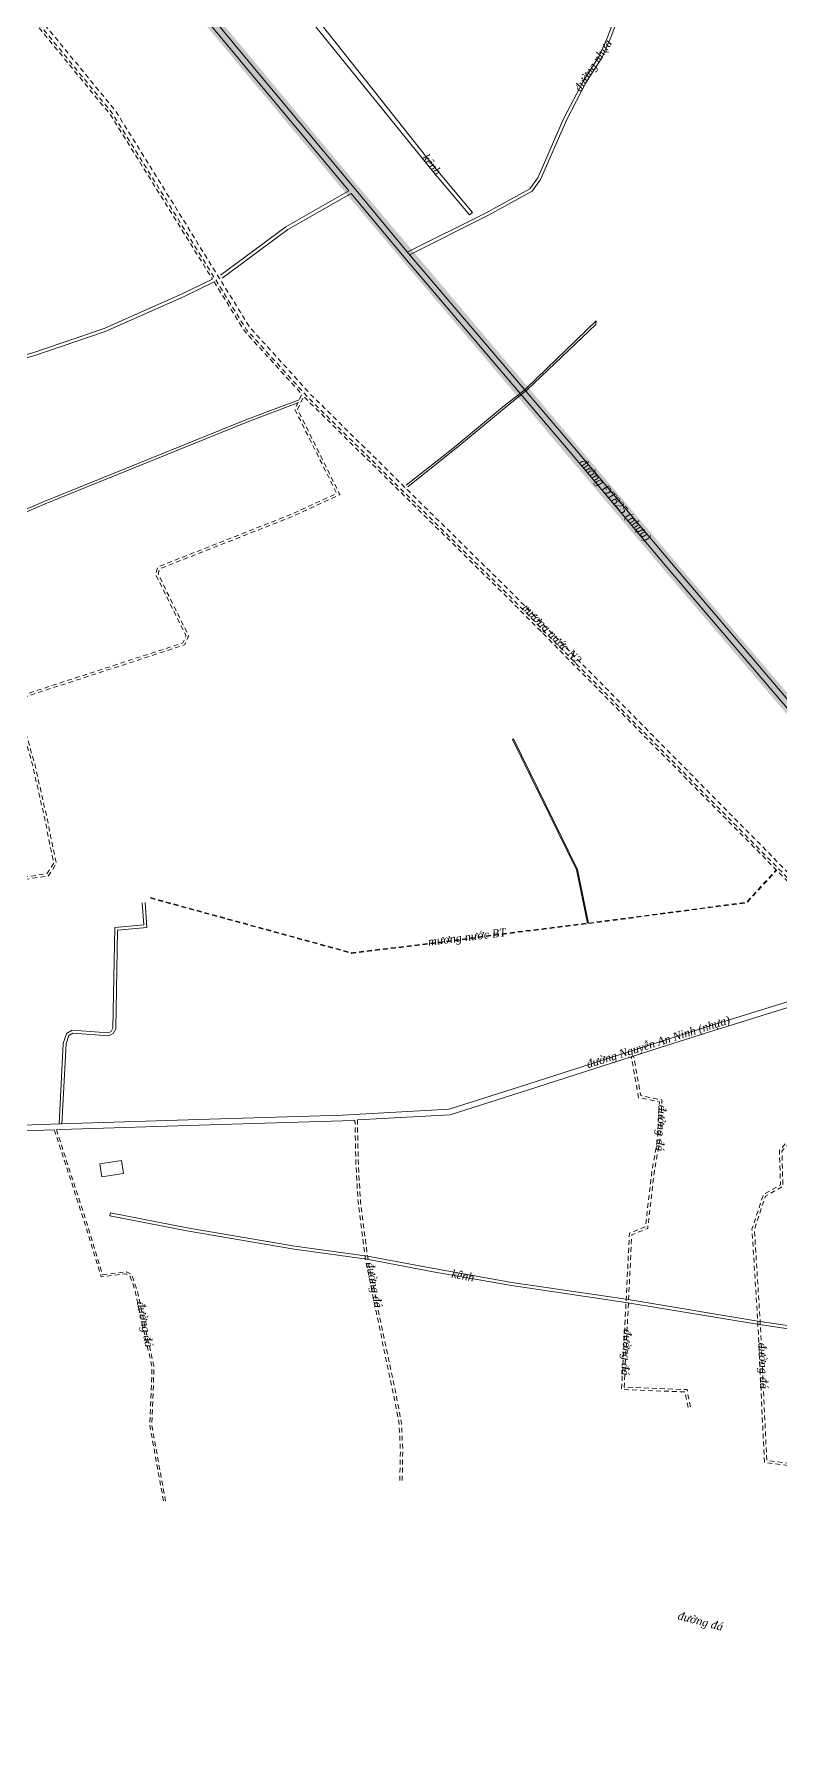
# Model space of a CAD drawing. Header units: metres. Extents: x 556238 to 587446, y 1177111 to 1219372.
# Drawn here: x 563236 to 564169, y 1212674 to 1214796 of the extents above; entities that cross this region are included whole.
import ezdxf

# ---------------------------------------------------------------- set-up
doc = ezdxf.new("R2010")
doc.units = ezdxf.units.M
doc.header["$MEASUREMENT"] = 0
doc.linetypes.add('Xr_Nen GT$0$MON', pattern=[10, 6, -4])
doc.layers.add('DUONG GIAO THONG', color=7, linetype='Continuous')
for name, color, linetype, lineweight in [('Xr_Nen GT$0$DUONG BT-NEN BT', 38, 'Continuous', 0), ('Xr_Nen GT$0$DUONG NHUA', 38, 'Continuous', 0), ('Xr_Nen GT$0$DUONG_DA', 38, 'Xr_Nen GT$0$MON', 0), ('Xr_Nen GT$1$SONG_HO', 250, 'Continuous', 0)]:
    doc.layers.add(name, color=color, linetype=linetype, lineweight=lineweight)
doc.styles.add('Xr_Nen GT$0$ROMANS', font='romans.shx')
doc.linetypes.add('Xr_Nen GT$0$TL_P', pattern='A,2,[130,ltypeshp.shx,S=1,R=0,X=0,Y=-1],2', length=4)
doc.linetypes.add('Xr_Nen GT$1$TL_T', pattern='A,2,[130,ltypeshp.shx,S=1,R=0,X=0,Y=1],2', length=4)

# ---------------------------------------------------------------- blocks, each defined once
blk = doc.blocks.new('GT CHINH')
at = {"layer": 'DUONG GIAO THONG', "color": 9, "ltscale": 5, "const_width": 17.5}
blk.add_lwpolyline([(1523.3, 11113.1), (1207.3, 11511.5), (877.8, 11924.4), (727.6, 12112.7), (485.7, 12415), (357.8, 12576.9), (227.8, 12756.2), (97.8, 12940), (-90.2, 13206.6), (-204.7, 13370.6), (-447.3, 13714.1), (-602.7, 13936.2), (-753.3, 14149.6), (-955.9, 14437.7), (-1015, 14522.6), (-1201.5, 14745.7), (-1361.6, 14933.4), (-1543.7, 15149), (-1758.3, 15402.8), (-2015.8, 15712)], dxfattribs=at)

msp = doc.modelspace()

# ---------------------------------------------------------------- linework, layer by layer
at = {"layer": 'Xr_Nen GT$0$DUONG BT-NEN BT', "flags": 128}
for points in [[(563468.97439, 1214494.23566), (563550.94042, 1214554.81443), (563629.73522, 1214599.63786)], [(563471.08052, 1214490.83502), (563553.12558, 1214551.45557), (563632.33166, 1214596.51296)], [(562115.71806, 1214226.01967), (562199.02313, 1214237.10606), (562248.21003, 1214230.80132), (562294.13149, 1214218.59408), (562315.15385, 1214245.00965), (562322.33031, 1214247.34457), (562344.16299, 1214246.34966), (562365.81597, 1214292.33087), (562377.99554, 1214298.67467), (562407.52554, 1214349.44612), (562442.43248, 1214340.02447), (562461.41022, 1214339.59729), (562600.73455, 1214322.72194), (562734.563, 1214331.57709), (562834.27846, 1214344.0567), (562879.47876, 1214360.107), (562886.85869, 1214342.67528), (562888.59171, 1214327.73854), (562991.96317, 1214325.41193), (563078.82804, 1214356.55623), (563234.4674, 1214397.32499), (563323.62117, 1214427.7323), (563421.87708, 1214471.56642), (563458.94055, 1214489.5452)], [(562115.95496, 1214222.01593), (562199.03285, 1214233.07208), (562247.43857, 1214226.86748), (562295.63222, 1214214.05623), (562317.5349, 1214241.57795), (562322.87554, 1214243.31558), (562346.64545, 1214242.23238), (562368.86012, 1214289.40637), (562380.87078, 1214295.6622), (562409.44227, 1214344.78564), (562441.858, 1214336.03639), (562461.12403, 1214335.60272), (562600.62516, 1214318.70595), (562734.94373, 1214327.59354), (562835.20693, 1214340.1417), (562877.26491, 1214355.07618), (562882.95148, 1214341.64426), (562885.01977, 1214323.81792), (562992.61484, 1214321.39625), (563080.01213, 1214352.73144), (563235.62132, 1214393.4923), (563325.08465, 1214424.00519), (563423.56523, 1214467.93954), (563461.05786, 1214486.1265)], [(563267.43633, 1213433.89825), (563272.62874, 1213534.44352), (563276.76118, 1213546.71433), (563283.60486, 1213550.95997), (563328.60438, 1213547.65454), (563332.50368, 1213549.47639), (563334.69251, 1213553.70449), (563337.10141, 1213679.18912), (563373.19651, 1213682.46524), (563371.31126, 1213710.32248)], [(563270.93167, 1213433.71775), (563276.09926, 1213533.78248), (563279.67626, 1213544.40396), (563284.48314, 1213547.38603), (563329.25865, 1213544.09705), (563335.06432, 1213546.80961), (563338.17618, 1213552.82073), (563340.54059, 1213675.98688), (563376.91949, 1213679.28876), (563374.80327, 1213710.55881)]]:
    msp.add_lwpolyline(points, dxfattribs=at)
at = {"layer": 'Xr_Nen GT$0$DUONG NHUA', "flags": 128}
for points in [[(563295.49908, 1215007.40599), (563381.85221, 1214909.21273), (563499.12804, 1214767.74174), (563634.1662, 1214606.04078), (563704.30289, 1214521.62876), (563911.7957, 1214278.27691), (564032.84239, 1214134.34548), (564192.94537, 1213946.56807), (564337.83887, 1213775.17735), (564378.61935, 1213724.52931)], [(563703.40637, 1214523.41656), (563801.27008, 1214572.49156), (563855.9137, 1214602.4191), (563865.82306, 1214615.90354), (563898.2835, 1214690.56719), (563922.67594, 1214737.39647), (563942.35312, 1214767.89045), (563953.12674, 1214792.82361), (563972.60497, 1214844.69282), (563998.90004, 1214896.39181), (564003.74205, 1214908.76224), (564006.70934, 1214932.35967), (564018.58502, 1214948.83576), (564073.92444, 1215008.12559)], [(563705.19941, 1214519.84095), (563803.12792, 1214568.94844), (563858.61226, 1214599.33643), (563869.3123, 1214613.8968), (563901.89589, 1214688.84373), (563926.13768, 1214735.3838), (563945.89365, 1214765.99988), (563956.8372, 1214791.32631), (563976.27131, 1214843.07801), (564002.55378, 1214894.75224), (564007.64859, 1214907.76853), (564010.5508, 1214930.84839), (564021.68193, 1214946.29149), (564076.86907, 1215005.41818)], [(563383.33966, 1214895.66663), (563493.3627, 1214762.94476), (563628.40358, 1214601.24054), (563629.73522, 1214599.63786)], [(562770.62431, 1213424.53977), (562768.51122, 1213452.33444), (562799.03498, 1213449.77449), (562852.19715, 1213445.29723), (562969.44291, 1213435.20617), (563031.62461, 1213429.9831), (563107.31007, 1213423.7464), (563133.1125, 1213423.62077), (563197.45809, 1213424.47651), (563261.35492, 1213426.55023)], [(563263.95916, 1213426.63475), (563269.41106, 1213426.81168), (563455.66428, 1213432.81837), (563621.78348, 1213437.77879), (563637.17524, 1213438.63311)]]:
    msp.add_lwpolyline(points, dxfattribs=at)
for points in [[(563632.33166, 1214596.51296), (563698.56481, 1214516.79898), (563906.07212, 1214273.43013), (564027.11877, 1214129.49875), (564187.228, 1213941.714), (564332.0534, 1213770.40383), (564374.527, 1213717.653), (564408.5, 1213668.662, -0.2110368189), (564404.236, 1213657.187), (564404.236, 1213657.187), (564388.713, 1213650.749), (564336.519, 1213635.078), (564297.98466, 1213623.73883), (564192.59, 1213591.061), (564082.467, 1213557.009), (564015.171, 1213535.55), (563851.992, 1213482.946), (563754.969, 1213452.182), (563621.485, 1213444.773), (563455.447, 1213439.815), (563269.184, 1213433.808), (563198.79723, 1213431.52366)], [(563640.17227, 1213438.79946), (563756.24086, 1213445.24182), (563854.12376, 1213476.27848), (564017.30819, 1213528.88423), (564084.56431, 1213550.33051), (564194.60618, 1213584.35742), (564301.35227, 1213617.60212), (564338.63261, 1213628.40389), (564387.748, 1213642.529), (564401.873, 1213646.034, -0.2605239335), (564427.339, 1213641.73), (564467.359, 1213584.093), (564556.889, 1213457.23), (564628.965, 1213354.79), (564698.75677, 1213254.51975)]]:
    msp.add_lwpolyline(points, format="xyb", dxfattribs=at)
at = {"layer": 'Xr_Nen GT$0$DUONG_DA', "flags": 128}
for points in [[(562164.01392, 1215951.30129), (562241.34692, 1215876.34572), (562303.19324, 1215816.31471), (562344.03143, 1215775.65654), (562411.1417, 1215710.20696), (562453.73841, 1215668.39743), (562497.89493, 1215627.42199), (562618.86675, 1215513.82083), (562688.94277, 1215448.14081), (562749.88424, 1215391.80098), (562830.308, 1215315.72228), (562926.85359, 1215199.13685), (563008.54702, 1215099.52269), (563137.49214, 1214941.30308), (563169.46601, 1214904.35793), (563237.03708, 1214822.58802), (563337.95971, 1214699.55081), (563405.67792, 1214590.73927), (563505.74919, 1214429.15974), (563582.20416, 1214345.01311), (563833.69361, 1214097.08261), (563994.65466, 1213934.18028), (564109.87684, 1213817.42408), (564202.55823, 1213723.59471), (564274.54448, 1213650.61512), (564290.20827, 1213635.61797), (564297.93244, 1213630.71592), (564299.701, 1213627.152), (564292.90741, 1213622.7952), (564289.85228, 1213626.04537), (564286.50455, 1213632.24183), (564271.035, 1213647.053), (564199.001, 1213720.081), (564106.318, 1213813.912), (563991.098, 1213930.666), (563830.16, 1214093.545), (563578.596, 1214341.549), (563501.74, 1214426.137), (563401.43, 1214588.102), (563333.887, 1214696.632), (563233.177, 1214819.41), (563165.648, 1214901.129), (563133.663, 1214938.087), (563004.676, 1215096.358), (562922.995, 1215195.957), (562826.651, 1215312.299), (562746.469, 1215388.149), (562685.536, 1215444.481), (562615.444, 1215510.176), (562494.483, 1215623.767), (562450.286, 1215664.78), (562407.645, 1215706.633), (562340.522, 1215772.095), (562299.688, 1215812.749), (562237.867, 1215872.75543), (562160.534, 1215947.711)], [(562698.68194, 1215125.89755), (562609.54151, 1215134.19017), (562558.07617, 1215131.84554), (562533.20501, 1215140.78833), (562444.33888, 1215178.47392), (562351.32732, 1215225.66185), (562290.49988, 1215256.71207), (562312.35935, 1215294.11566), (562350.81959, 1215347.09737), (562379.17313, 1215416.24419), (562425.42068, 1215518.69032), (562436.89779, 1215536.61099), (562464.64438, 1215582.08449), (562434.4174, 1215625.55604), (562432.61099, 1215639.99654), (562451.22916, 1215659.81212), (562492.43584, 1215621.57401), (562613.39035, 1215507.9891), (562683.49194, 1215442.28511), (562744.41986, 1215385.95781), (562824.4568, 1215310.24503), (562920.67985, 1215194.04909), (563002.35339, 1215094.45919), (563131.36552, 1214936.15735), (563163.35719, 1214899.19164), (563230.86095, 1214817.50319), (563331.44338, 1214694.88071), (563398.88125, 1214586.51964), (563458.94055, 1214489.5452)], [(563461.05786, 1214486.1265), (563499.33449, 1214424.32335), (563570.81914, 1214345.64708), (563562.17343, 1214326.61217), (563614.27741, 1214221.72607), (563553.71865, 1214194.0398), (563445.62181, 1214151.42046), (563390.7185, 1214129.77372), (563387.84918, 1214120.89183), (563425.99917, 1214043.54564), (563422.07973, 1214034.87269), (563225.3603, 1213970.81942), (563214.79124, 1213950.13706), (563233.69567, 1213884.02954), (563248.54884, 1213818.98808), (563260.71714, 1213759.53072), (563252.02651, 1213746.32663), (563187.90272, 1213737.53877), (563185.45952, 1213734.63935), (563151.56967, 1213733.9274), (563125.42244, 1213730.82013), (563121.10861, 1213724.5723), (563123.69105, 1213711.66727), (563120.54339, 1213707.24682), (563078.74453, 1213698.74627), (563093.51433, 1213624.03506), (563098.61044, 1213588.24726), (563148.74876, 1213587.69547), (563181.93677, 1213597.15377), (563184.71399, 1213587.60376), (563182.69576, 1213575.22105), (563180.56321, 1213541.97075), (563194.6811, 1213479.68702), (563194.77017, 1213468.46122), (563195.79798, 1213431.45505)], [(564290.68975, 1213622.14825), (564284.28232, 1213630.21614), (564268.92931, 1213644.91573), (564196.86666, 1213717.97278), (564104.1827, 1213811.80475), (563988.964, 1213928.55743), (563828.03984, 1214091.42243), (563576.4311, 1214339.47053), (563573.01592, 1214343.22929), (563565.49457, 1214326.66983), (563618.34259, 1214220.28593), (563554.89335, 1214191.2782), (563446.72219, 1214148.62954), (563393.1375, 1214127.50271), (563391.07799, 1214121.12755), (563429.31661, 1214043.60167), (563424.26805, 1214032.4302), (563227.4677, 1213968.35058), (563218.00076, 1213949.82494), (563236.60233, 1213884.77646), (563251.48111, 1213819.62286), (563263.90486, 1213758.91728), (563253.78349, 1213743.53937), (563189.45328, 1213734.72323), (563174.44024, 1213716.90674), (563166.41888, 1213659.08603), (563183.86923, 1213601.25209), (563187.784, 1213587.79039), (563185.68024, 1213574.88295), (563183.58479, 1213542.21125), (563197.67844, 1213480.03451), (563197.76983, 1213468.51478), (563198.79723, 1213431.52366)], [(563381.60933, 1213715.88903), (563632.94907, 1213647.03202), (563735.46377, 1213659.27453), (563838.70278, 1213673.08596), (563928.39778, 1213684.01001), (564127.00427, 1213710.20115), (564164.37577, 1213750.89381)], [(563929.28833, 1213684.93438), (564126.6116, 1213710.9563), (564163.78655, 1213751.43494)], [(563381.82071, 1213716.6606), (563633.00955, 1213647.84493), (563735.3633, 1213660.06822), (563838.60137, 1213673.87952), (563927.80552, 1213684.74379)], [(564217.85567, 1212988.04168), (564212.55599, 1213002.90493), (564149.05372, 1213010.79415), (564140.78522, 1213184.57966), (564133.44796, 1213302.21538), (564147.67979, 1213345.52455), (564169.13995, 1213357.70643), (564167.7657, 1213400.88814), (564175.04162, 1213409.04739), (564221.48395, 1213409.29692), (564221.43396, 1213448.45501), (564222.97409, 1213489.74978), (564219.29851, 1213543.56007), (564219.7422, 1213589.50149)], [(564053.58186, 1213079.65246), (564049.79899, 1213098.94492), (563970.48146, 1213102.11579), (563976.09486, 1213211.83779), (563980.26706, 1213297.53819), (564000.31512, 1213305.35656), (564008.46532, 1213375.54075), (564015.7121, 1213416.06315), (564017.79935, 1213461.51306), (563991.77352, 1213466.6614), (563982.65734, 1213517.71383)], [(564056.52581, 1213080.2297), (564052.28691, 1213101.84786), (563973.63254, 1213104.99221), (563979.09114, 1213211.68821), (563983.16894, 1213295.44981), (564003.08688, 1213303.21744), (564011.43468, 1213375.10325), (564018.6999, 1213415.72885), (564020.91465, 1213463.95494), (563994.36648, 1213469.2066), (563985.53891, 1213518.64277)], [(563261.35492, 1213426.55023), (563266.15619, 1213411.9709), (563300.39379, 1213307.04711), (563319.96855, 1213242.72628), (563351.06828, 1213246.60815), (563355.85035, 1213244.27029), (563362.14168, 1213226.81187), (563372.20798, 1213179.79288), (563383.57532, 1213130.30518), (563380.81873, 1213056.8956), (563398.20606, 1212960.50341)], [(563263.95916, 1213426.63475), (563268.53181, 1213412.74966), (563302.77821, 1213307.79889), (563321.74745, 1213245.46772), (563351.49742, 1213249.18111), (563357.85875, 1213246.07119), (563364.55091, 1213227.50046), (563374.64869, 1213180.33443), (563386.08598, 1213130.54219), (563383.32714, 1213057.07265), (563400.66635, 1212960.9472)], [(563693.26724, 1212988.26555), (563693.93239, 1213025.83408), (563692.42529, 1213058.87285), (563686.73566, 1213089.46044), (563675.02684, 1213144.40154), (563650.52702, 1213263.4905), (563641.07267, 1213336.83647), (563638.476, 1213380.57974), (563637.17524, 1213438.63311)], [(563696.26676, 1212988.21245), (563696.93361, 1213025.87592), (563695.41271, 1213059.21715), (563689.67792, 1213090.0475), (563677.96316, 1213145.01646), (563653.48807, 1213263.98522), (563644.06127, 1213337.11745), (563641.474, 1213380.70226), (563640.17227, 1213438.79946)], [(564309.66944, 1212999.61128), (564315.90475, 1212977.51046), (564327.48649, 1212976.11841), (564348.53247, 1212978.89861), (564420.98356, 1213001.9547), (564399.82962, 1213094.29705), (564336.56003, 1213086.9896), (564291.98457, 1213082.48393), (564286.46527, 1213108.82382), (564272.18774, 1213177.39921), (564260.30812, 1213217.15343), (564253.80055, 1213251.95578), (564248.34525, 1213300.31153), (564238.24619, 1213335.95659), (564233.25065, 1213371.09954), (564234.19194, 1213394.06431), (564222.35917, 1213406.30158), (564176.39238, 1213406.05461), (564170.8023, 1213399.78586), (564172.19605, 1213355.99157), (564150.16821, 1213343.48745), (564136.47804, 1213301.82662), (564143.78078, 1213184.74434), (564151.93028, 1213013.45985), (564214.76075, 1213005.65408), (564220.68141, 1212989.04924)]]:
    msp.add_lwpolyline(points, dxfattribs=at)
at = {"layer": 'Xr_Nen GT$1$SONG_HO', "linetype": 'Xr_Nen GT$1$TL_T', "ltscale": 0.6, "flags": 128}
msp.add_lwpolyline([(562711.17995, 1215885.97913), (562867.13647, 1215693.13968), (562937.98043, 1215604.97384), (563012.39103, 1215512.92651), (563143.57153, 1215351.77182), (563187.46585, 1215297.83974), (563415.22366, 1215019.99246), (563570.34983, 1214826.61619), (563735.36103, 1214623.15206), (563780.37475, 1214569.69062), (563784.29448, 1214572.79738), (563736.58326, 1214629.14333), (563575.53215, 1214832.43963), (563419.5789, 1215024.54391), (563191.68142, 1215300.41881), (563147.11559, 1215358.18115), (563017.73208, 1215516.85256), (562942.57434, 1215607.81681), (562870.28428, 1215695.38653), (562713.5102, 1215887.86856)], dxfattribs=at)
at = {"layer": 'Xr_Nen GT$1$SONG_HO', "linetype": 'Xr_Nen GT$0$TL_P', "flags": 128}
for points in [[(563701.24689, 1214231.86774), (563759.72815, 1214277.80488), (563823.80243, 1214331.26658), (563843.82789, 1214346.43144), (563851.62529, 1214353.19166), (563938.802, 1214437.54305), (563938.39301, 1214432.71176), (563887.48005, 1214384.35756), (563852.3479, 1214350.98318), (563830.87458, 1214333.81612), (563768.1498, 1214281.97474), (563703.1869, 1214229.95519)], [(563565.89154, 1214334.79819), (563501.86637, 1214310.70431), (563250.00168, 1214208.6222), (562999.87643, 1214102.17607), (562789.61669, 1214007.05317), (562667.2217, 1213951.26841), (562581.99218, 1213912.8559), (562562.29919, 1213905.1456), (562554.31572, 1213897.4353), (562555.63735, 1213852.37126), (562557.16511, 1213842.66944), (562560.8532, 1213834.46874), (562605.5075, 1213769.91396), (562602.14464, 1213767.43684), (562558.23768, 1213832.97027), (562554.26417, 1213841.80563), (562552.64423, 1213852.09283), (562551.27815, 1213898.67235), (562560.64672, 1213907.72036), (562580.82824, 1213915.62193), (562665.98326, 1213954.00086), (562788.37631, 1214009.78474), (562998.67062, 1214104.92328), (563248.85078, 1214211.39278), (563500.77445, 1214313.49879), (563567.6476, 1214338.66442)]]:
    msp.add_lwpolyline(points, dxfattribs=at)
at = {"layer": 'Xr_Nen GT$1$SONG_HO', "linetype": 'Xr_Nen GT$0$TL_P', "ltscale": 0.3, "flags": 128}
msp.add_lwpolyline([(563927.80552, 1213684.74379), (563914.05826, 1213751.46444), (563834.12731, 1213914.35618), (563835.47393, 1213915.01696), (563915.48895, 1213751.95388), (563929.28833, 1213684.93438)], dxfattribs=at)
at = {"layer": 'Xr_Nen GT$1$SONG_HO', "linetype": 'Xr_Nen GT$0$TL_P', "flags": 128}
msp.add_lwpolyline([(563318.33604, 1213384.105), (563345.36987, 1213388.31056), (563347.93479, 1213371.82292), (563320.90097, 1213367.61736)], close=True, dxfattribs=at)
at = {"layer": 'Xr_Nen GT$1$SONG_HO', "linetype": 'Xr_Nen GT$1$TL_T', "ltscale": 0.7, "flags": 128}
msp.add_lwpolyline([(564473.45087, 1213344.46128), (564382.37964, 1213291.60251), (564259.30322, 1213219.42672), (564189.01049, 1213180.31086), (564140.59797, 1213187.58178), (563976.24371, 1213214.89514), (563833.32077, 1213235.91715), (563735.78067, 1213253.18037), (563652.8083, 1213268.67476), (563561.85341, 1213281.21225), (563427.5836, 1213304.2483), (563331.46334, 1213322.9698), (563330.69862, 1213319.04358), (563426.86296, 1213300.31349), (563561.24195, 1213277.25871), (563652.1677, 1213264.72524), (563735.08356, 1213249.24158), (563832.68104, 1213231.96821), (563975.62474, 1213210.94314), (564139.97302, 1213183.63078), (564189.76439, 1213176.15277), (564261.28771, 1213215.95341), (564384.39534, 1213288.14751), (564475.45881, 1213341.00177)], dxfattribs=at)

# ---------------------------------------------------------------- texts
at = {"layer": 'Xr_Nen GT$0$DUONG NHUA', "char_height": 10, "attachment_point": 1, "style": 'Xr_Nen GT$0$ROMANS'}
for s, width, insert, rotation in [('\\pi0.8666;{\\fTimes New Roman|b0|i1|c0|p18;đường nhựa }', 78.729148, (563910.11063, 1214727.47713), 57.13981841), ('{\\fTimes New Roman|b0|i1|c0|p18;đường ĐT825 (nhựa)}', 190.4195355, (563924.43297, 1214266.21442), 310.48353556), ('{\\fTimes New Roman|b0|i1|c0|p18;đường Nguyễn An Ninh (nhựa)}', 190.4195355, (563925.39499, 1213512.88341), 17.53909851)]:
    msp.add_mtext_dynamic_manual_height_columns(s, width=width, gutter_width=100, heights=[0], dxfattribs=dict(at, insert=insert, rotation=rotation))
at = {"layer": 'Xr_Nen GT$0$DUONG_DA', "char_height": 10, "attachment_point": 1, "style": 'Xr_Nen GT$0$ROMANS'}
for s, width, insert, rotation in [('{\\fTimes New Roman|b0|i1|c0|p18;mương nước N2}', 190.4195355, (563852.72557, 1214085.01282), 314.48334021), ('{\\fTimes New Roman|b0|i1|c0|p18;mương nước BT}', 190.4195355, (563727.95979, 1213666.537), 7.01988747), ('\\pi0.8666;{\\fTimes New Roman|b0|i1|c0|p18;đường đá }', 61.2500687, (564026.66331, 1213458.19733), 266.65802838), ('\\pi0.8666;{\\fTimes New Roman|b0|i1|c0|p18;đường đá }', 61.2500687, (563660.72676, 1213262.90308), 280.7898931), ('\\pi0.8666;{\\fTimes New Roman|b0|i1|c0|p18;đường đá }', 61.2500687, (563374.2021, 1213213.76653), 280.7898931), ('\\pi0.8666;{\\fTimes New Roman|b0|i1|c0|p18;đường đá }', 61.2500687, (563983.24656, 1213177.96273), 266.65802838), ('\\pi0.8666;{\\fTimes New Roman|b0|i1|c0|p18;đường đá }', 61.2500687, (564151.44961, 1213161.66245), 272.19734928), ('\\pi0.8666;{\\fTimes New Roman|b0|i1|c0|p18;đường đá }', 61.2500687, (564041.61199, 1212824.97788), 345.29285147)]:
    msp.add_mtext_dynamic_manual_height_columns(s, width=width, gutter_width=100, heights=[0], dxfattribs=dict(at, insert=insert, rotation=rotation))
at = {"layer": 'Xr_Nen GT$1$SONG_HO', "linetype": 'Xr_Nen GT$1$TL_T', "char_height": 10, "attachment_point": 1, "style": 'Xr_Nen GT$0$ROMANS'}
for insert, rotation in [((563728.14068, 1214647.64406), 307.56111044), ((563758.19802, 1213252.02954), 349.64753427)]:
    msp.add_mtext_dynamic_manual_height_columns('\\pi0.8666;{\\fTimes New Roman|b0|i1|c0|p18;kênh}', width=61.2500687, gutter_width=100, heights=[0], dxfattribs=dict(at, insert=insert, rotation=rotation))

# ---------------------------------------------------------------- next in the draw order: block references
at = {"layer": 'DUONG GIAO THONG'}
msp.add_blockref('GT CHINH', (565391.56753, 1199198.47471), dxfattribs=at)

doc.saveas('drawing.dxf')
